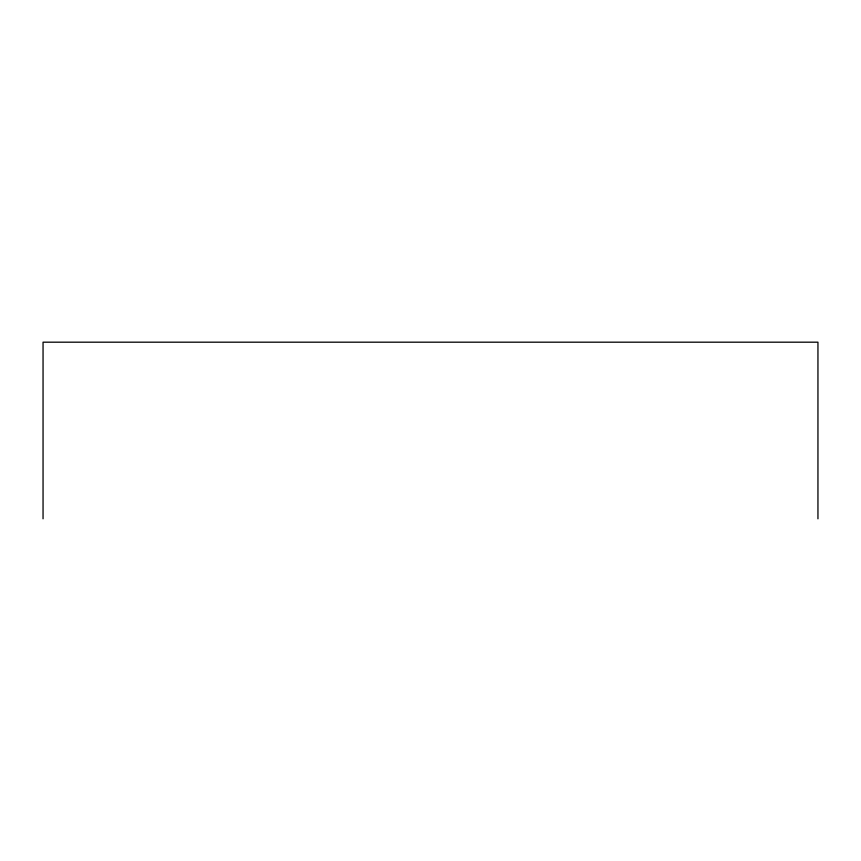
<?xml version="1.0" encoding="UTF-8"?>
<svg xmlns="http://www.w3.org/2000/svg" width="861" height="861" viewBox="0 0 861 861"><rect width="100%" height="100%" fill="white"/><g stroke="black" fill="none" stroke-linecap="round" stroke-linejoin="round"><path stroke-width="1.29" d="M817.95 518.817L817.95 342.183L43.05 342.183L43.05 518.817"/></g></svg>
